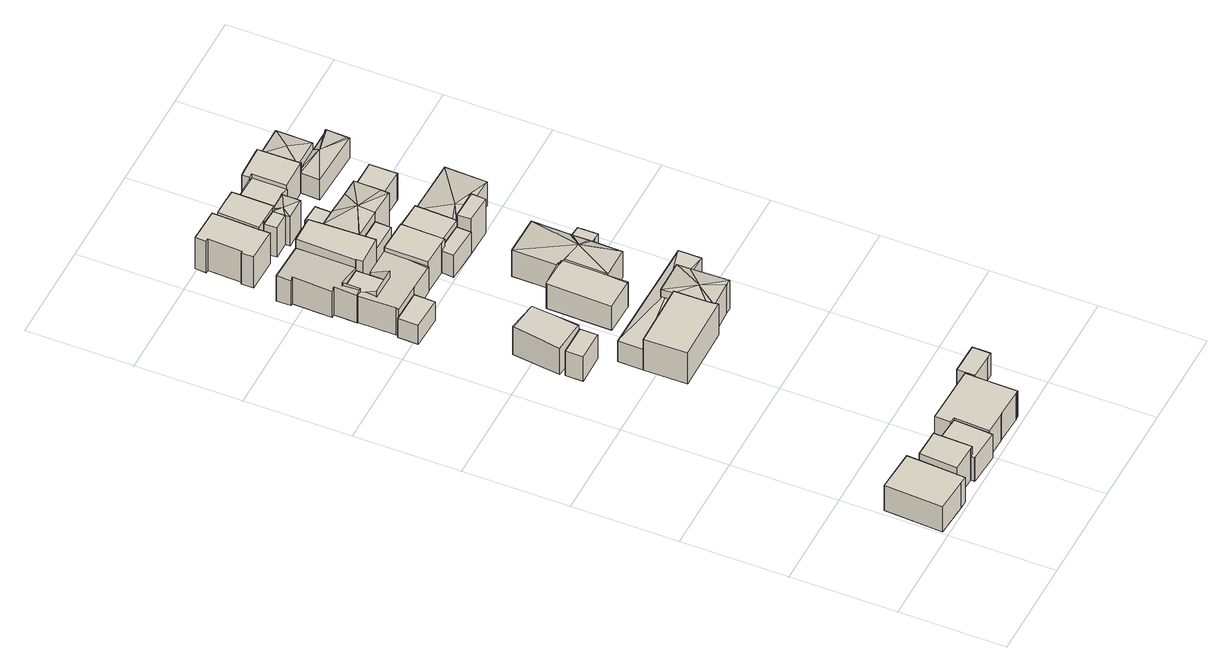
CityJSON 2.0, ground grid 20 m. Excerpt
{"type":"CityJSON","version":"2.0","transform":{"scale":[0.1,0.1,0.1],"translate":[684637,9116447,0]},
"CityObjects":{
"building1":{"type":"Building","attributes":{"Building Type":"Residential","Roof Shape":"flat","Roof Material":"Concrete Glazed Tile","Roof Material Code":"1","Roof Direction":"west","Building Height":5.78,"Roof Slope":11.5,"Footprint Area":88.33,"Solar PV Capacity Low":11.06,"Solar PV Capacity High":14.53,"Solar Annual Energy Low":15948,"Solar Annual Energy High":21018,"Suitable PV Area":66.03},"geometry":[{"type":"MultiSurface","lod":"2.2","boundaries":[[[0,1,2,3,4,5,6]],[[6,5,7,8]],[[5,4,9,7]],[[4,3,10,9]],[[3,2,11,10]],[[2,1,12,11]],[[1,0,13,12]],[[0,6,8,13]],[[8,7,9,10,11,12,13]]]}]},
"building2":{"type":"Building","attributes":{"Building Type":"Residential","Roof Shape":"shed","Roof Material":"Concrete Glazed Tile","Roof Material Code":"1","Roof Direction":"west","Building Height":7.16,"Roof Slope":10.2,"Footprint Area":40.73,"Solar PV Capacity Low":5.1,"Solar PV Capacity High":6.7,"Solar Annual Energy Low":7354,"Solar Annual Energy High":9692,"Suitable PV Area":30.45},"geometry":[{"type":"MultiSurface","lod":"2.2","boundaries":[[[4,3,14,15,16,17,18,19]],[[19,18,20,21]],[[18,17,22,20]],[[17,16,23,22]],[[16,15,24,23]],[[15,14,25,24]],[[14,3,26,25]],[[3,4,27,26]],[[4,19,21,27]],[[21,20,22,23,24,25,26,27]]]}]},
"building3":{"type":"Building","attributes":{"Building Type":"Residential","Roof Shape":"flat","Roof Material":"Concrete Glazed Tile","Roof Material Code":"1","Roof Direction":"west","Building Height":5.47,"Roof Slope":13.7,"Footprint Area":42.95,"Solar PV Capacity Low":5.38,"Solar PV Capacity High":7.06,"Solar Annual Energy Low":7754,"Solar Annual Energy High":10220,"Suitable PV Area":32.11},"geometry":[{"type":"MultiSurface","lod":"2.2","boundaries":[[[28,18,17,16,15,14,29,30,31,32,33,34]],[[34,33,35,36]],[[33,32,37,35]],[[32,31,38,37]],[[31,30,39,38]],[[30,29,40,39]],[[29,14,41,40]],[[14,15,42,41]],[[15,16,43,42]],[[16,17,44,43]],[[17,18,45,44]],[[18,28,46,45]],[[28,34,36,46]],[[36,35,37,38,39,40,41,42,43,44,45,46]]]}]},
"building4":{"type":"Building","attributes":{"Building Type":"Residential","Roof Shape":"flat","Roof Material":"Concrete Glazed Tile","Roof Material Code":"1","Roof Direction":"west","Building Height":6.05,"Roof Slope":14.2,"Footprint Area":105.17,"Solar PV Capacity Low":13.17,"Solar PV Capacity High":17.29,"Solar Annual Energy Low":18987,"Solar Annual Energy High":25023,"Suitable PV Area":78.61},"geometry":[{"type":"MultiSurface","lod":"2.2","boundaries":[[[47,28,34,33,48,49,50,51,52,53,54]],[[54,53,55,56]],[[53,52,57,55]],[[52,51,58,57]],[[51,50,59,58]],[[50,49,60,59]],[[49,48,61,60]],[[48,33,62,61]],[[33,34,63,62]],[[34,28,64,63]],[[28,47,65,64]],[[47,54,56,65]],[[56,55,57,58,59,60,61,62,63,64,65]]]}]},
"building5":{"type":"Building","attributes":{"Building Type":"Residential","Roof Shape":"shed","Roof Material":"Concrete Glazed Tile","Roof Material Code":"1","Roof Direction":"west","Building Height":5.62,"Roof Slope":15.2,"Footprint Area":19.56,"Solar PV Capacity Low":2.45,"Solar PV Capacity High":3.22,"Solar Annual Energy Low":3532,"Solar Annual Energy High":4655,"Suitable PV Area":14.62},"geometry":[{"type":"MultiSurface","lod":"2.2","boundaries":[[[66,67,68,69]],[[69,68,70,71]],[[68,67,72,70]],[[67,66,73,72]],[[66,69,71,73]],[[71,70,72,73]]]}]},
"building6":{"type":"Building","attributes":{"Building Type":"Residential","Roof Shape":"gable","Roof Material":"Concrete Aluminum Tile","Roof Material Code":"2","Roof Direction":"west","Building Height":6.05,"Roof Slope":26.9,"Footprint Area":56.67,"Solar PV Capacity Low":7.1,"Solar PV Capacity High":9.32,"Solar Annual Energy Low":10232,"Solar Annual Energy High":13484,"Suitable PV Area":42.36},"geometry":[{"type":"MultiSurface","lod":"2.2","boundaries":[[[74,75,76,77]],[[77,76,78,79]],[[76,75,80,78]],[[75,74,81,80]],[[74,77,79,81]],[[79,78,80,81]]]}]},
"building7":{"type":"Building","attributes":{"Building Type":"Residential","Roof Shape":"flat","Roof Material":"Concrete Glazed Tile","Roof Material Code":"1","Roof Direction":"west","Building Height":5.17,"Roof Slope":10.7,"Footprint Area":20.19,"Solar PV Capacity Low":2.53,"Solar PV Capacity High":3.32,"Solar Annual Energy Low":3644,"Solar Annual Energy High":4803,"Suitable PV Area":15.09},"geometry":[{"type":"MultiSurface","lod":"2.2","boundaries":[[[82,83,84,85,86,87]],[[87,86,88,89]],[[86,85,90,88]],[[85,84,91,90]],[[84,83,92,91]],[[83,82,93,92]],[[82,87,89,93]],[[89,88,90,91,92,93]]]}]},
"building8":{"type":"Building","attributes":{"Building Type":"Residential","Roof Shape":"flat","Roof Material":"Concrete Glazed Tile","Roof Material Code":"1","Roof Direction":"west","Building Height":4.44,"Roof Slope":5.3,"Footprint Area":24.23,"Solar PV Capacity Low":3.03,"Solar PV Capacity High":3.98,"Solar Annual Energy Low":4375,"Solar Annual Energy High":5766,"Suitable PV Area":18.11},"geometry":[{"type":"MultiSurface","lod":"2.2","boundaries":[[[94,95,96,97,98]],[[98,97,99,100]],[[97,96,101,99]],[[96,95,102,101]],[[95,94,103,102]],[[94,98,100,103]],[[100,99,101,102,103]]]}]},
"building9":{"type":"Building","attributes":{"Building Type":"Residential","Roof Shape":"flat","Roof Material":"Concrete Glazed Tile","Roof Material Code":"1","Roof Direction":"west","Building Height":7.16,"Roof Slope":5,"Footprint Area":101.44,"Solar PV Capacity Low":12.7,"Solar PV Capacity High":16.68,"Solar Annual Energy Low":18315,"Solar Annual Energy High":24138,"Suitable PV Area":75.83},"geometry":[{"type":"MultiSurface","lod":"2.2","boundaries":[[[104,105,106,107,108,109,110]],[[110,109,111,112]],[[109,108,113,111]],[[108,107,114,113]],[[107,106,115,114]],[[106,105,116,115]],[[105,104,117,116]],[[104,110,112,117]],[[112,111,113,114,115,116,117]]]}]},
"building10":{"type":"Building","attributes":{"Building Type":"Residential","Roof Shape":"flat","Roof Material":"Concrete Glazed Tile","Roof Material Code":"1","Roof Direction":"west","Building Height":5.31,"Roof Slope":13.7,"Footprint Area":32.33,"Solar PV Capacity Low":4.05,"Solar PV Capacity High":5.32,"Solar Annual Energy Low":5838,"Solar Annual Energy High":7694,"Suitable PV Area":24.17},"geometry":[{"type":"MultiSurface","lod":"2.2","boundaries":[[[118,119,120,121,122,123,124,125,126]],[[126,125,127,128]],[[125,124,129,127]],[[124,123,130,129]],[[123,122,131,130]],[[122,121,132,131]],[[121,120,133,132]],[[120,119,134,133]],[[119,118,135,134]],[[118,126,128,135]],[[128,127,129,130,131,132,133,134,135]]]}]},
"building11":{"type":"Building","attributes":{"Building Type":"Residential","Roof Shape":"gable","Roof Material":"Concrete Glazed Tile","Roof Material Code":"1","Roof Direction":"west","Building Height":5.92,"Roof Slope":29.4,"Footprint Area":75.26,"Solar PV Capacity Low":9.42,"Solar PV Capacity High":12.38,"Solar Annual Energy Low":13588,"Solar Annual Energy High":17908,"Suitable PV Area":56.26},"geometry":[{"type":"MultiSurface","lod":"2.2","boundaries":[[[121,120,119,118,136,137,138,139,96,95,140,141,142]],[[142,141,143,144]],[[141,140,145,143]],[[140,95,146,145]],[[95,96,147,146]],[[96,139,148,147]],[[139,138,149,148]],[[138,137,150,149]],[[137,136,151,150]],[[136,118,152,151]],[[118,119,153,152]],[[119,120,154,153]],[[120,121,155,154]],[[121,142,144,155]],[[144,143,145,146,147,148,149,150,151,152,153,154,155]]]}]},
"building12":{"type":"Building","attributes":{"Building Type":"Residential","Roof Shape":"gable","Roof Material":"Concrete Glazed Tile","Roof Material Code":"1","Roof Direction":"west","Building Height":5.83,"Roof Slope":34.6,"Footprint Area":80.13,"Solar PV Capacity Low":10.03,"Solar PV Capacity High":13.18,"Solar Annual Energy Low":14467,"Solar Annual Energy High":19066,"Suitable PV Area":59.9},"geometry":[{"type":"MultiSurface","lod":"2.2","boundaries":[[[156,157,158,159,160,136,118,126,125,161]],[[161,125,162,163]],[[125,126,164,162]],[[126,118,165,164]],[[118,136,166,165]],[[136,160,167,166]],[[160,159,168,167]],[[159,158,169,168]],[[158,157,170,169]],[[157,156,171,170]],[[156,161,163,171]],[[163,162,164,165,166,167,168,169,170,171]]]}]},
"building13":{"type":"Building","attributes":{"Building Type":"Residential","Roof Shape":"hip","Roof Material":"Concrete Glazed Tile","Roof Material Code":"1","Roof Direction":"west","Building Height":4.75,"Roof Slope":20.1,"Footprint Area":90.75,"Solar PV Capacity Low":11.36,"Solar PV Capacity High":14.92,"Solar Annual Energy Low":16384,"Solar Annual Energy High":21593,"Suitable PV Area":67.84},"geometry":[{"type":"MultiSurface","lod":"2.2","boundaries":[[[172,106,105,173,174,175,176,177]],[[177,176,178,179]],[[176,175,180,178]],[[175,174,181,180]],[[174,173,182,181]],[[173,105,183,182]],[[105,106,184,183]],[[106,172,185,184]],[[172,177,179,185]],[[179,178,186]],[[178,180,186]],[[180,181,186]],[[181,182,186]],[[182,183,186]],[[183,184,186]],[[184,185,186]],[[185,179,186]]]}]},
"building14":{"type":"Building","attributes":{"Building Type":"Residential","Roof Shape":"gable","Roof Material":"Clay Tile Shingle","Roof Material Code":"3","Roof Direction":"west","Building Height":5.65,"Roof Slope":34.2,"Footprint Area":75.77,"Solar PV Capacity Low":9.49,"Solar PV Capacity High":12.46,"Solar Annual Energy Low":13679,"Solar Annual Energy High":18028,"Suitable PV Area":56.64},"geometry":[{"type":"MultiSurface","lod":"2.2","boundaries":[[[187,188,189,190,191,192]],[[192,191,193,194]],[[191,190,195,193]],[[190,189,196,195]],[[189,188,197,196]],[[188,187,198,197]],[[187,192,194,198]],[[194,193,195,196,197,198]]]}]},
"building15":{"type":"Building","attributes":{"Building Type":"Residential","Roof Shape":"hip","Roof Material":"Concrete Glazed Tile","Roof Material Code":"1","Roof Direction":"west","Building Height":6.75,"Roof Slope":29.1,"Footprint Area":62.88,"Solar PV Capacity Low":7.87,"Solar PV Capacity High":10.34,"Solar Annual Energy Low":11352,"Solar Annual Energy High":14961,"Suitable PV Area":47},"geometry":[{"type":"MultiSurface","lod":"2.2","boundaries":[[[175,174,173,105,104,110,109,199,200]],[[200,199,201,202]],[[199,109,203,201]],[[109,110,204,203]],[[110,104,205,204]],[[104,105,206,205]],[[105,173,207,206]],[[173,174,208,207]],[[174,175,209,208]],[[175,200,202,209]],[[202,201,210]],[[201,203,210]],[[203,204,210]],[[204,205,210]],[[205,206,210]],[[206,207,210]],[[207,208,210]],[[208,209,210]],[[209,202,210]]]}]},
"building16":{"type":"Building","attributes":{"Building Type":"Residential","Roof Shape":"shed","Roof Material":"Concrete Glazed Tile","Roof Material Code":"1","Roof Direction":"west","Building Height":7.15,"Roof Slope":10.8,"Footprint Area":67.62,"Solar PV Capacity Low":8.47,"Solar PV Capacity High":11.12,"Solar Annual Energy Low":12208,"Solar Annual Energy High":16089,"Suitable PV Area":50.54},"geometry":[{"type":"MultiSurface","lod":"2.2","boundaries":[[[211,212,213,214,215,216,217,218,219,220]],[[220,219,221,222]],[[219,218,223,221]],[[218,217,224,223]],[[217,216,225,224]],[[216,215,226,225]],[[215,214,227,226]],[[214,213,228,227]],[[213,212,229,228]],[[212,211,230,229]],[[211,220,222,230]],[[222,221,223,224,225,226,227,228,229,230]]]}]},
"building17":{"type":"Building","attributes":{"Building Type":"Residential","Roof Shape":"flat","Roof Material":"Concrete Glazed Tile","Roof Material Code":"1","Roof Direction":"west","Building Height":7.94,"Roof Slope":12,"Footprint Area":67.17,"Solar PV Capacity Low":8.41,"Solar PV Capacity High":11.05,"Solar Annual Energy Low":12127,"Solar Annual Energy High":15982,"Suitable PV Area":50.21},"geometry":[{"type":"MultiSurface","lod":"2.2","boundaries":[[[231,232,233,161,125,124,123,234]],[[234,123,235,236]],[[123,124,237,235]],[[124,125,238,237]],[[125,161,239,238]],[[161,233,240,239]],[[233,232,241,240]],[[232,231,242,241]],[[231,234,236,242]],[[236,235,237,238,239,240,241,242]]]}]},
"building18":{"type":"Building","attributes":{"Building Type":"Residential","Roof Shape":"shed","Roof Material":"Concrete Glazed Tile","Roof Material Code":"1","Roof Direction":"west","Building Height":6.82,"Roof Slope":18.1,"Footprint Area":51.34,"Solar PV Capacity Low":6.43,"Solar PV Capacity High":8.44,"Solar Annual Energy Low":9270,"Solar Annual Energy High":12217,"Suitable PV Area":38.38},"geometry":[{"type":"MultiSurface","lod":"2.2","boundaries":[[[142,141,243,244,245,246]],[[246,245,247,248]],[[245,244,249,247]],[[244,243,250,249]],[[243,141,251,250]],[[141,142,252,251]],[[142,246,248,252]],[[248,247,249,250,251,252]]]}]},
"building19":{"type":"Building","attributes":{"Building Type":"Residential","Roof Shape":"flat","Roof Material":"Concrete Glazed Tile","Roof Material Code":"1","Roof Direction":"west","Building Height":5.55,"Roof Slope":6.8,"Footprint Area":17.97,"Solar PV Capacity Low":2.25,"Solar PV Capacity High":2.95,"Solar Annual Energy Low":3244,"Solar Annual Energy High":4275,"Suitable PV Area":13.43},"geometry":[{"type":"MultiSurface","lod":"2.2","boundaries":[[[253,254,255,231,234]],[[234,231,256,257]],[[231,255,258,256]],[[255,254,259,258]],[[254,253,260,259]],[[253,234,257,260]],[[257,256,258,259,260]]]}]},
"building20":{"type":"Building","attributes":{"Building Type":"Residential","Roof Shape":"gable","Roof Material":"Concrete Glazed Tile","Roof Material Code":"1","Roof Direction":"west","Building Height":6.76,"Roof Slope":26.4,"Footprint Area":7.88,"Solar PV Capacity Low":0.99,"Solar PV Capacity High":1.3,"Solar Annual Energy Low":1422,"Solar Annual Energy High":1874,"Suitable PV Area":5.89},"geometry":[{"type":"MultiSurface","lod":"2.2","boundaries":[[[261,262,263,264]],[[264,263,265,266]],[[263,262,267,265]],[[262,261,268,267]],[[261,264,266,268]],[[266,265,267,268]]]}]},
"building21":{"type":"Building","attributes":{"Building Type":"Residential","Roof Shape":"hip","Roof Material":"Clay Tile Shingle","Roof Material Code":"3","Roof Direction":"west","Building Height":6.13,"Roof Slope":28,"Footprint Area":113.11,"Solar PV Capacity Low":14.16,"Solar PV Capacity High":18.6,"Solar Annual Energy Low":20421,"Solar Annual Energy High":26913,"Suitable PV Area":84.55},"geometry":[{"type":"MultiSurface","lod":"2.2","boundaries":[[[269,191,190,189,270,271,272,273,274,275,276,277,278]],[[278,277,279,280]],[[277,276,281,279]],[[276,275,282,281]],[[275,274,283,282]],[[274,273,284,283]],[[273,272,285,284]],[[272,271,286,285]],[[271,270,287,286]],[[270,189,288,287]],[[189,190,289,288]],[[190,191,290,289]],[[191,269,291,290]],[[269,278,280,291]],[[280,279,292]],[[279,281,292]],[[281,282,292]],[[282,283,292]],[[283,284,292]],[[284,285,292]],[[285,286,292]],[[286,287,292]],[[287,288,292]],[[288,289,292]],[[289,290,292]],[[290,291,292]],[[291,280,292]]]}]},
"building22":{"type":"Building","attributes":{"Building Type":"Residential","Roof Shape":"flat","Roof Material":"Concrete Glazed Tile","Roof Material Code":"1","Roof Direction":"west","Building Height":5.09,"Roof Slope":8.1,"Footprint Area":16.5,"Solar PV Capacity Low":2.07,"Solar PV Capacity High":2.71,"Solar Annual Energy Low":2979,"Solar Annual Energy High":3926,"Suitable PV Area":12.33},"geometry":[{"type":"MultiSurface","lod":"2.2","boundaries":[[[293,245,244,243,294,295]],[[295,294,296,297]],[[294,243,298,296]],[[243,244,299,298]],[[244,245,300,299]],[[245,293,301,300]],[[293,295,297,301]],[[297,296,298,299,300,301]]]}]},
"building23":{"type":"Building","attributes":{"Building Type":"Residential","Roof Shape":"shed","Roof Material":"Concrete Glazed Tile","Roof Material Code":"1","Roof Direction":"west","Building Height":7.55,"Roof Slope":11.2,"Footprint Area":43.87,"Solar PV Capacity Low":5.49,"Solar PV Capacity High":7.21,"Solar Annual Energy Low":7921,"Solar Annual Energy High":10439,"Suitable PV Area":32.79},"geometry":[{"type":"MultiSurface","lod":"2.2","boundaries":[[[302,219,218,262,261,303,304,305,306]],[[306,305,307,308]],[[305,304,309,307]],[[304,303,310,309]],[[303,261,311,310]],[[261,262,312,311]],[[262,218,313,312]],[[218,219,314,313]],[[219,302,315,314]],[[302,306,308,315]],[[308,307,309,310,311,312,313,314,315]]]}]},
"building24":{"type":"Building","attributes":{"Building Type":"Residential","Roof Shape":"shed","Roof Material":"Concrete Glazed Tile","Roof Material Code":"1","Roof Direction":"west","Building Height":7.32,"Roof Slope":13.1,"Footprint Area":11.9,"Solar PV Capacity Low":1.49,"Solar PV Capacity High":1.96,"Solar Annual Energy Low":2149,"Solar Annual Energy High":2832,"Suitable PV Area":8.9},"geometry":[{"type":"MultiSurface","lod":"2.2","boundaries":[[[316,233,232,317,318]],[[318,317,319,320]],[[317,232,321,319]],[[232,233,322,321]],[[233,316,323,322]],[[316,318,320,323]],[[320,319,321,322,323]]]}]},
"building25":{"type":"Building","attributes":{"Building Type":"Residential","Roof Shape":"flat","Roof Material":"Concrete Glazed Tile","Roof Material Code":"1","Roof Direction":"west","Building Height":6.47,"Roof Slope":14.1,"Footprint Area":40.2,"Solar PV Capacity Low":5.03,"Solar PV Capacity High":6.61,"Solar Annual Energy Low":7257,"Solar Annual Energy High":9564,"Suitable PV Area":30.05},"geometry":[{"type":"MultiSurface","lod":"2.2","boundaries":[[[324,325,326,293,245,246,327]],[[327,246,328,329]],[[246,245,330,328]],[[245,293,331,330]],[[293,326,332,331]],[[326,325,333,332]],[[325,324,334,333]],[[324,327,329,334]],[[329,328,330,331,332,333,334]]]}]},
"building26":{"type":"Building","attributes":{"Building Type":"Residential","Roof Shape":"hip","Roof Material":"Concrete Glazed Tile","Roof Material Code":"1","Roof Direction":"west","Building Height":6.82,"Roof Slope":28.6,"Footprint Area":14.84,"Solar PV Capacity Low":1.86,"Solar PV Capacity High":2.44,"Solar Annual Energy Low":2680,"Solar Annual Energy High":3532,"Suitable PV Area":11.09},"geometry":[{"type":"MultiSurface","lod":"2.2","boundaries":[[[335,304,303,261,264,336,337]],[[337,336,338,339]],[[336,264,266,338]],[[264,261,268,266]],[[261,303,340,268]],[[303,304,341,340]],[[304,335,342,341]],[[335,337,339,342]],[[339,338,343]],[[338,266,343]],[[266,268,343]],[[268,340,343]],[[340,341,343]],[[341,342,343]],[[342,339,343]]]}]},
"building27":{"type":"Building","attributes":{"Building Type":"Residential","Roof Shape":"hip","Roof Material":"Concrete Glazed Tile","Roof Material Code":"1","Roof Direction":"west","Building Height":7.75,"Roof Slope":25.9,"Footprint Area":75.4,"Solar PV Capacity Low":9.44,"Solar PV Capacity High":12.4,"Solar Annual Energy Low":13613,"Solar Annual Energy High":17941,"Suitable PV Area":56.36},"geometry":[{"type":"MultiSurface","lod":"2.2","boundaries":[[[344,317,232,231,255,254,345,346,347]],[[347,346,348,349]],[[346,345,350,348]],[[345,254,351,350]],[[254,255,352,351]],[[255,231,353,352]],[[231,232,354,353]],[[232,317,355,354]],[[317,344,356,355]],[[344,347,349,356]],[[349,348,357]],[[348,350,357]],[[350,351,357]],[[351,352,357]],[[352,353,357]],[[353,354,357]],[[354,355,357]],[[355,356,357]],[[356,349,357]]]}]},
"building28":{"type":"Building","attributes":{"Building Type":"Residential","Roof Shape":"shed","Roof Material":"Concrete Glazed Tile","Roof Material Code":"1","Roof Direction":"west","Building Height":5.23,"Roof Slope":13.6,"Footprint Area":10.83,"Solar PV Capacity Low":1.36,"Solar PV Capacity High":1.78,"Solar Annual Energy Low":1956,"Solar Annual Energy High":2578,"Suitable PV Area":8.1},"geometry":[{"type":"MultiSurface","lod":"2.2","boundaries":[[[276,275,274,273,358,359,360,361,362]],[[362,361,363,364]],[[361,360,365,363]],[[360,359,366,365]],[[359,358,367,366]],[[358,273,368,367]],[[273,274,369,368]],[[274,275,370,369]],[[275,276,371,370]],[[276,362,364,371]],[[364,363,365,366,367,368,369,370,371]]]}]},
"building29":{"type":"Building","attributes":{"Building Type":"Residential","Roof Shape":"gable","Roof Material":"Clay Tile Shingle","Roof Material Code":"3","Roof Direction":"west","Building Height":6.08,"Roof Slope":26.6,"Footprint Area":37.82,"Solar PV Capacity Low":4.74,"Solar PV Capacity High":6.22,"Solar Annual Energy Low":6828,"Solar Annual Energy High":8999,"Suitable PV Area":28.27},"geometry":[{"type":"MultiSurface","lod":"2.2","boundaries":[[[372,305,304,335,373,374,375]],[[375,374,376,377]],[[374,373,378,376]],[[373,335,379,378]],[[335,304,380,379]],[[304,305,381,380]],[[305,372,382,381]],[[372,375,377,382]],[[377,376,378,379,380,381,382]]]}]},
"building30":{"type":"Building","attributes":{"Building Type":"Residential","Roof Shape":"gable","Roof Material":"Concrete Glazed Tile","Roof Material Code":"1","Roof Direction":"west","Building Height":7.94,"Roof Slope":35,"Footprint Area":14.87,"Solar PV Capacity Low":1.86,"Solar PV Capacity High":2.45,"Solar Annual Energy Low":2685,"Solar Annual Energy High":3539,"Suitable PV Area":11.12},"geometry":[{"type":"MultiSurface","lod":"2.2","boundaries":[[[383,384,325,293,295,385]],[[385,295,386,387]],[[295,293,388,386]],[[293,325,389,388]],[[325,384,390,389]],[[384,383,391,390]],[[383,385,387,391]],[[387,386,388,389,390,391]]]}]},
"building31":{"type":"Building","attributes":{"Building Type":"Residential","Roof Shape":"hip","Roof Material":"Concrete Glazed Tile","Roof Material Code":"1","Roof Direction":"west","Building Height":5.63,"Roof Slope":20.8,"Footprint Area":88.52,"Solar PV Capacity Low":11.08,"Solar PV Capacity High":14.56,"Solar Annual Energy Low":15981,"Solar Annual Energy High":21062,"Suitable PV Area":66.17},"geometry":[{"type":"MultiSurface","lod":"2.2","boundaries":[[[327,324,326,325,384,383,392,393]],[[393,392,394,395]],[[392,383,396,394]],[[383,384,397,396]],[[384,325,398,397]],[[325,326,399,398]],[[326,324,400,399]],[[324,327,401,400]],[[327,393,395,401]],[[395,394,402]],[[394,396,402]],[[396,397,402]],[[397,398,402]],[[398,399,402]],[[399,400,402]],[[400,401,402]],[[401,395,402]]]}]},
"building32":{"type":"Building","attributes":{"Building Type":"Residential","Roof Shape":"flat","Roof Material":"Concrete Glazed Tile","Roof Material Code":"1","Roof Direction":"west","Building Height":6.97,"Roof Slope":12.8,"Footprint Area":46.61,"Solar PV Capacity Low":5.84,"Solar PV Capacity High":7.66,"Solar Annual Energy Low":8415,"Solar Annual Energy High":11090,"Suitable PV Area":34.84},"geometry":[{"type":"MultiSurface","lod":"2.2","boundaries":[[[403,404,405,372,375,374,406,407,408,409,410]],[[410,409,411,412]],[[409,408,413,411]],[[408,407,414,413]],[[407,406,415,414]],[[406,374,416,415]],[[374,375,417,416]],[[375,372,418,417]],[[372,405,419,418]],[[405,404,420,419]],[[404,403,421,420]],[[403,410,412,421]],[[412,411,413,414,415,416,417,418,419,420,421]]]}]},
"building33":{"type":"Building","attributes":{"Building Type":"Residential","Roof Shape":"flat","Roof Material":"Concrete Glazed Tile","Roof Material Code":"1","Roof Direction":"west","Building Height":6.15,"Roof Slope":5,"Footprint Area":31.74,"Solar PV Capacity Low":3.97,"Solar PV Capacity High":5.22,"Solar Annual Energy Low":5730,"Solar Annual Energy High":7552,"Suitable PV Area":23.72},"geometry":[{"type":"MultiSurface","lod":"2.2","boundaries":[[[422,347,346,423,424]],[[424,423,425,426]],[[423,346,427,425]],[[346,347,428,427]],[[347,422,429,428]],[[422,424,426,429]],[[426,425,427,428,429]]]}]},
"building34":{"type":"Building","attributes":{"Building Type":"Residential","Roof Shape":"hip","Roof Material":"Concrete Glazed Tile","Roof Material Code":"1","Roof Direction":"west","Building Height":6.31,"Roof Slope":24,"Footprint Area":39.82,"Solar PV Capacity Low":4.99,"Solar PV Capacity High":6.55,"Solar Annual Energy Low":7189,"Solar Annual Energy High":9474,"Suitable PV Area":29.76},"geometry":[{"type":"MultiSurface","lod":"2.2","boundaries":[[[430,409,408,431]],[[431,408,432,433]],[[408,409,434,432]],[[409,430,435,434]],[[430,431,433,435]],[[433,432,436]],[[432,434,436]],[[434,435,436]],[[435,433,436]]]}]},
"building35":{"type":"Building","attributes":{"Building Type":"Residential","Roof Shape":"hip","Roof Material":"Concrete Glazed Tile","Roof Material Code":"1","Roof Direction":"west","Building Height":4.66,"Roof Slope":29.7,"Footprint Area":46.79,"Solar PV Capacity Low":5.86,"Solar PV Capacity High":7.69,"Solar Annual Energy Low":8447,"Solar Annual Energy High":11133,"Suitable PV Area":34.97},"geometry":[{"type":"MultiSurface","lod":"2.2","boundaries":[[[437,438,439,440,441,431,408,406,407,442,443]],[[443,442,444,445]],[[442,407,446,444]],[[407,406,447,446]],[[406,408,448,447]],[[408,431,449,448]],[[431,441,450,449]],[[441,440,451,450]],[[440,439,452,451]],[[439,438,453,452]],[[438,437,454,453]],[[437,443,445,454]],[[445,444,455]],[[444,446,455]],[[446,447,455]],[[447,448,455]],[[448,449,455]],[[449,450,455]],[[450,451,455]],[[451,452,455]],[[452,453,455]],[[453,454,455]],[[454,445,455]]]}]}
},
"vertices":[
[5,12,0],[70,8,0],[85,7,0],[86,22,0],[90,94,0],[91,117,0],[11,122,0],[91,117,58],[11,122,58],[90,94,58],[86,22,58],[85,7,58],[70,8,58],[5,12,58],
[137,21,0],[139,21,0],[144,21,0],[145,80,0],[145,86,0],[146,93,0],[145,86,72],[146,93,72],[145,80,72],[144,21,72],[139,21,72],[137,21,72],[86,22,73],[90,94,73],
[192,83,0],[137,20,0],[136,13,0],[137,13,0],[199,9,0],[200,15,0],[204,82,0],[200,15,55],[204,82,55],[199,9,55],[137,13,55],[136,13,55],[137,20,55],[137,21,55],[139,21,55],[144,21,55],[145,80,55],[145,86,55],[192,83,55],
[193,113,0],[243,14,0],[246,14,0],[299,12,0],[304,12,0],[306,12,0],[307,76,0],[308,110,0],[307,76,60],[308,110,60],[306,12,60],[304,12,60],[299,12,60],[246,14,60],[243,14,60],[200,15,60],[204,82,60],[192,83,60],[193,113,60],
[139,738,0],[80,738,0],[80,705,0],[139,705,0],[80,705,57],[139,705,56],[80,738,57],[139,738,56],
[89,838,0],[78,747,0],[139,740,0],[150,831,0],[139,740,65],[150,831,61],[78,747,61],[89,838,65],
[317,95,0],[364,94,0],[376,94,0],[376,111,0],[376,128,0],[317,129,0],[376,128,52],[317,129,52],[376,111,52],[376,94,52],[364,94,52],[317,95,52],
[108,989,0],[109,1028,0],[50,1029,0],[46,1029,0],[45,991,0],[46,1029,44],[45,991,44],[50,1029,44],[109,1028,44],[108,989,44],
[272,566,0],[271,627,0],[146,625,0],[147,544,0],[274,546,0],[274,553,0],[273,553,0],[274,553,72],[273,553,72],[274,546,72],[147,544,72],[146,625,72],[271,627,72],[272,566,72],
[60,1104,0],[60,1074,0],[112,1074,0],[112,1110,0],[112,1111,0],[112,1123,0],[112,1136,0],[111,1136,0],[60,1137,0],[111,1136,53],[60,1137,53],[112,1136,53],[112,1123,53],[112,1111,53],[112,1110,53],[112,1074,53],[60,1074,53],[60,1104,53],
[49,1105,0],[49,1104,0],[50,1104,0],[50,1034,0],[165,1027,0],[165,1028,0],[166,1109,0],[165,1028,60],[166,1109,60],[165,1027,59],[109,1028,60],[50,1029,60],[50,1034,63],[50,1104,62],[49,1104,62],[49,1105,62],[60,1104,62],[60,1074,77],[112,1074,77],[112,1110,59],
[40,1249,0],[40,1222,0],[45,1222,0],[43,1148,0],[50,1148,0],[114,1247,0],[111,1136,60],[114,1247,58],[60,1137,71],[60,1104,71],[49,1105,64],[50,1148,65],[43,1148,61],[45,1222,62],[40,1222,58],[40,1249,59],
[147,672,0],[270,650,0],[335,651,0],[336,627,0],[384,627,0],[384,670,0],[384,627,48],[384,670,48],[336,627,48],[335,651,48],[270,650,48],[271,627,48],[146,625,48],[147,672,48],[284,644,51],
[210,712,0],[272,711,0],[273,748,0],[274,832,0],[256,832,0],[212,833,0],[256,832,67],[212,833,58],[274,832,56],[273,748,57],[272,711,58],[210,712,56],
[327,555,0],[338,555,0],[327,555,67],[338,555,67],[274,553,67],[273,553,67],[272,566,67],[271,627,67],[270,650,67],[335,651,67],[336,627,67],[300,593,74],
[53,1404,0],[52,1383,0],[58,1383,0],[56,1319,0],[52,1319,0],[52,1296,0],[116,1295,0],[116,1315,0],[119,1393,0],[119,1403,0],[119,1393,71],[119,1403,71],[116,1315,72],[116,1295,72],[52,1296,73],[52,1319,73],[56,1319,73],[58,1383,73],[52,1383,73],[53,1404,73],
[168,1156,0],[166,1222,0],[165,1248,0],[169,1125,0],[112,1123,79],[169,1125,79],[112,1136,79],[111,1136,79],[114,1247,79],[165,1248,79],[166,1222,79],[168,1156,79],
[216,1027,0],[228,1027,0],[228,1030,0],[230,1108,0],[228,1030,68],[230,1108,68],[228,1027,68],[216,1027,69],[165,1028,70],[166,1109,70],
[227,1124,0],[228,1154,0],[169,1155,0],[168,1156,56],[169,1125,56],[169,1155,56],[228,1154,56],[227,1124,56],
[168,1314,0],[134,1315,0],[135,1291,0],[168,1291,0],[135,1291,68],[168,1291,68],[134,1315,68],[168,1314,68],
[257,917,0],[331,748,0],[331,751,0],[332,805,0],[332,806,0],[332,811,0],[332,841,0],[332,845,0],[332,846,0],[333,916,0],[332,846,61],[333,916,61],[332,845,61],[332,841,61],[332,811,61],[332,806,61],[332,805,61],[331,751,61],[331,748,61],[273,748,61],[274,832,61],[256,832,61],[257,917,61],[309,818,68],
[278,1028,0],[214,1004,0],[277,1001,0],[214,1004,51],[277,1001,51],[216,1027,51],[228,1027,51],[228,1030,51],[278,1028,51],
[151,1393,0],[173,1314,0],[173,1317,0],[174,1383,0],[174,1392,0],[174,1383,76],[174,1392,76],[173,1317,76],[173,1314,76],[168,1314,76],[134,1315,76],[116,1315,77],[119,1393,77],[151,1393,76],
[165,1254,0],[202,1221,0],[203,1253,0],[202,1221,73],[203,1253,73],[166,1222,74],[165,1248,74],[165,1254,74],
[280,1037,0],[279,1028,0],[280,1028,0],[282,1106,0],[230,1108,65],[282,1106,65],[228,1030,65],[278,1028,65],[280,1028,65],[279,1028,65],[280,1037,65],
[211,1317,0],[168,1282,0],[211,1283,0],[168,1282,68],[211,1283,68],[173,1314,68],[173,1317,68],[211,1317,68],[180,1301,72],
[247,1219,0],[280,1152,0],[281,1167,0],[282,1218,0],[281,1167,77],[282,1218,77],[280,1152,77],[228,1154,77],[169,1155,77],[168,1156,77],[166,1222,77],[202,1221,77],[247,1219,77],[225,1185,84],
[346,806,0],[360,806,0],[360,834,0],[360,842,0],[360,844,0],[360,842,52],[360,844,52],[360,834,52],[360,806,52],[346,806,53],[332,806,53],[332,811,53],[332,841,53],[332,845,53],
[223,1382,0],[231,1317,0],[231,1318,0],[232,1382,0],[231,1318,61],[232,1382,61],[231,1317,61],[211,1317,70],[173,1317,61],[174,1383,61],[223,1382,65],
[333,1026,0],[279,1027,0],[332,999,0],[277,1001,81],[332,999,79],[278,1028,79],[279,1028,79],[279,1027,80],[333,1026,81],
[392,1024,0],[394,1103,0],[392,1024,56],[394,1103,56],[333,1026,56],[279,1027,56],[279,1028,56],[280,1028,56],[280,1037,56],[282,1106,56],[315,1047,63],
[283,1398,0],[237,1397,0],[223,1396,0],[291,1319,0],[290,1319,0],[290,1324,0],[289,1392,0],[289,1398,0],[289,1392,70],[289,1398,70],[290,1324,70],[290,1319,70],[291,1319,70],[231,1318,70],[232,1382,70],[223,1382,70],[223,1396,70],[237,1397,70],[283,1398,70],
[343,1218,0],[341,1166,0],[343,1166,0],[341,1166,61],[343,1166,61],[281,1167,61],[282,1218,61],[343,1218,61],
[349,1392,0],[348,1324,0],[290,1324,63],[348,1324,63],[289,1392,63],[349,1392,63],[319,1358,68],
[399,1284,0],[401,1324,0],[399,1324,0],[399,1322,0],[348,1323,0],[288,1283,0],[399,1279,0],[288,1283,47],[399,1279,47],[290,1319,47],[291,1319,47],[290,1324,47],[348,1324,47],[348,1323,47],[399,1322,47],[399,1324,47],[401,1324,47],[399,1284,47],[350,1312,51]
]}
